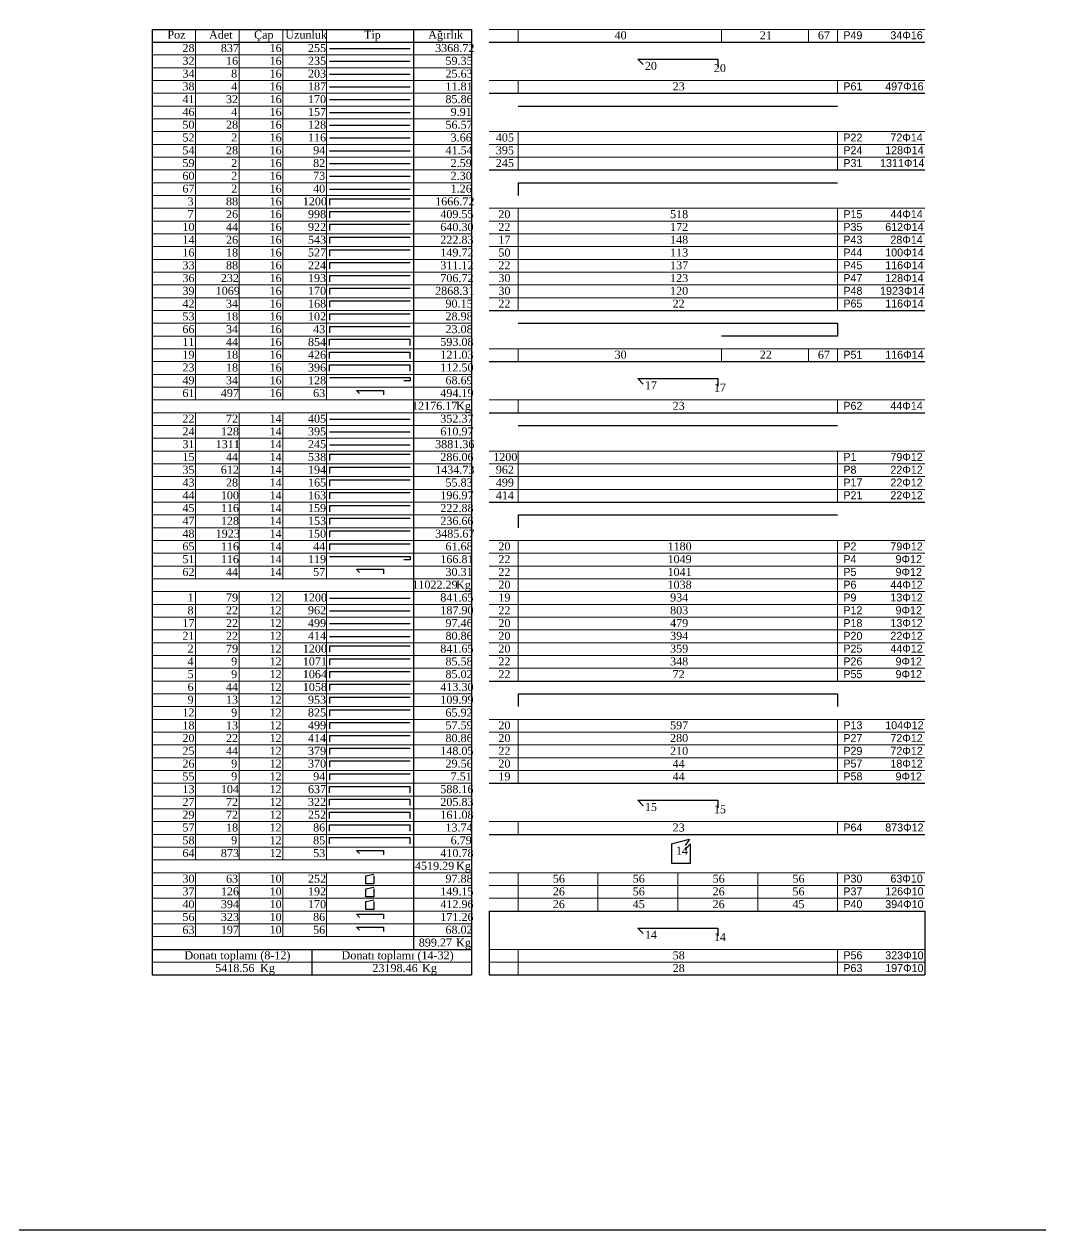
# Model space of a CAD drawing. Header units: metres. Extents: x 419734 to 420376, y 4564732 to 4565123.
# Drawn here: x 419830.87 to 419856.28, y 4564978.77 to 4565008.91 of the extents above; entities that cross this region are included whole.
import ezdxf

# ---------------------------------------------------------------- set-up
doc = ezdxf.new("R2010")
doc.units = ezdxf.units.M
doc.layers.add('SW_FINESTRE_INV', color=60, linetype='Continuous', plot=False)
doc.layers.add('SW_REINFORCEMENT', color=7, linetype='Continuous')
doc.layers.add('SW_TXT_TESTI', color=1, linetype='Continuous')
doc.styles.add('symbol_1_18', font='symbol.ttf', dxfattribs={"height": 0.2})
doc.styles.add('times new roman_1_18', font='times.ttf', dxfattribs={"height": 0.2})

msp = doc.modelspace()

# ---------------------------------------------------------------- linework, layer by layer
at = {"linetype": 'Continuous', "lineweight": -3}
for points in [[(419834.06598, 4565008.7793), (419842.05198, 4565008.7793)], [(419834.06598, 4565008.7793), (419834.06598, 4564985.14074)], [(419840.59998, 4565008.7793), (419840.59998, 4564985.77962)], [(419842.05198, 4565008.7793), (419842.05198, 4564985.14074)], [(419834.06598, 4565008.45986), (419842.05198, 4565008.45986)], [(419842.48758, 4565008.45986), (419853.37758, 4565008.45986)], [(419842.48758, 4565007.1821), (419853.37758, 4565007.1821)], [(419842.48758, 4565005.26546), (419853.37758, 4565005.26546)], [(419842.48758, 4565001.75162), (419853.37758, 4565001.75162)], [(419842.48758, 4565000.47386), (419853.37758, 4565000.47386)], [(419842.48758, 4564999.1961), (419853.37758, 4564999.1961)], [(419842.48758, 4564996.96002), (419853.37758, 4564996.96002)], [(419842.48758, 4564992.48786), (419853.37758, 4564992.48786)], [(419842.48758, 4564989.93234), (419853.37758, 4564989.93234)], [(419842.48758, 4564988.65458), (419853.37758, 4564988.65458)], [(419842.48758, 4564986.73794), (419853.37758, 4564986.73794)], [(419842.48758, 4564986.73794), (419842.48758, 4564985.14074)], [(419853.37758, 4564986.73794), (419853.37758, 4564985.14074)], [(419834.06598, 4564985.77962), (419842.05198, 4564985.77962)], [(419838.05898, 4564985.77962), (419838.05898, 4564985.14074)], [(419834.06598, 4564985.14074), (419842.05198, 4564985.14074)], [(419842.48758, 4564985.14074), (419853.37758, 4564985.14074)]]:
    msp.add_lwpolyline(points, dxfattribs=at)
at = {"color": 1, "linetype": 'Continuous', "lineweight": 5}
for points in [[(419835.15498, 4565008.7793), (419835.15498, 4564999.51554)], [(419836.24398, 4565008.7793), (419836.24398, 4564999.51554)], [(419837.33298, 4565008.7793), (419837.33298, 4564999.51554)], [(419838.42198, 4565008.7793), (419838.42198, 4564999.51554)], [(419842.48758, 4565008.7793), (419853.37758, 4565008.7793)], [(419843.21358, 4565008.7793), (419843.21358, 4565008.45986)], [(419848.29558, 4565008.7793), (419848.29558, 4565008.45986)], [(419850.47358, 4565008.7793), (419850.47358, 4565008.45986)], [(419851.19958, 4565008.7793), (419851.19958, 4565008.45986)], [(419834.06598, 4565008.14042), (419842.05198, 4565008.14042)], [(419834.06598, 4565007.82098), (419842.05198, 4565007.82098)], [(419834.06598, 4565007.50154), (419842.05198, 4565007.50154)], [(419842.48758, 4565007.50154), (419853.37758, 4565007.50154)], [(419843.21358, 4565007.50154), (419843.21358, 4565007.1821)], [(419851.19958, 4565007.50154), (419851.19958, 4565007.1821)], [(419834.06598, 4565007.1821), (419842.05198, 4565007.1821)], [(419834.06598, 4565006.86266), (419842.05198, 4565006.86266)], [(419834.06598, 4565006.54322), (419842.05198, 4565006.54322)], [(419834.06598, 4565006.22378), (419842.05198, 4565006.22378)], [(419842.48758, 4565006.22378), (419853.37758, 4565006.22378)], [(419843.21358, 4565006.22378), (419843.21358, 4565005.26546)], [(419851.19958, 4565006.22378), (419851.19958, 4565005.26546)], [(419834.06598, 4565005.90434), (419842.05198, 4565005.90434)], [(419842.48758, 4565005.90434), (419853.37758, 4565005.90434)], [(419834.06598, 4565005.5849), (419842.05198, 4565005.5849)], [(419842.48758, 4565005.5849), (419853.37758, 4565005.5849)], [(419834.06598, 4565005.26546), (419842.05198, 4565005.26546)], [(419834.06598, 4565004.94602), (419842.05198, 4565004.94602)], [(419834.06598, 4565004.62658), (419842.05198, 4565004.62658)], [(419834.06598, 4565004.30714), (419842.05198, 4565004.30714)], [(419842.48758, 4565004.30714), (419853.37758, 4565004.30714)], [(419843.21358, 4565004.30714), (419843.21358, 4565001.75162)], [(419851.19958, 4565004.30714), (419851.19958, 4565001.75162)], [(419834.06598, 4565003.9877), (419842.05198, 4565003.9877)], [(419842.48758, 4565003.9877), (419853.37758, 4565003.9877)], [(419834.06598, 4565003.66826), (419842.05198, 4565003.66826)], [(419842.48758, 4565003.66826), (419853.37758, 4565003.66826)], [(419834.06598, 4565003.34882), (419842.05198, 4565003.34882)], [(419842.48758, 4565003.34882), (419853.37758, 4565003.34882)], [(419834.06598, 4565003.02938), (419842.05198, 4565003.02938)], [(419842.48758, 4565003.02938), (419853.37758, 4565003.02938)], [(419834.06598, 4565002.70994), (419842.05198, 4565002.70994)], [(419842.48758, 4565002.70994), (419853.37758, 4565002.70994)], [(419834.06598, 4565002.3905), (419842.05198, 4565002.3905)], [(419842.48758, 4565002.3905), (419853.37758, 4565002.3905)], [(419834.06598, 4565002.07106), (419842.05198, 4565002.07106)], [(419842.48758, 4565002.07106), (419853.37758, 4565002.07106)], [(419834.06598, 4565001.75162), (419842.05198, 4565001.75162)], [(419834.06598, 4565001.43218), (419842.05198, 4565001.43218)], [(419834.06598, 4565001.11274), (419842.05198, 4565001.11274)], [(419834.06598, 4565000.7933), (419842.05198, 4565000.7933)], [(419842.48758, 4565000.7933), (419853.37758, 4565000.7933)], [(419843.21358, 4565000.7933), (419843.21358, 4565000.47386)], [(419848.29558, 4565000.7933), (419848.29558, 4565000.47386)], [(419850.47358, 4565000.7933), (419850.47358, 4565000.47386)], [(419851.19958, 4565000.7933), (419851.19958, 4565000.47386)], [(419834.06598, 4565000.47386), (419842.05198, 4565000.47386)], [(419834.06598, 4565000.15442), (419842.05198, 4565000.15442)], [(419834.06598, 4564999.83498), (419842.05198, 4564999.83498)], [(419834.06598, 4564999.51554), (419842.05198, 4564999.51554)], [(419842.48758, 4564999.51554), (419853.37758, 4564999.51554)], [(419843.21358, 4564999.51554), (419843.21358, 4564999.1961)], [(419851.19958, 4564999.51554), (419851.19958, 4564999.1961)], [(419834.06598, 4564999.1961), (419842.05198, 4564999.1961)], [(419835.15498, 4564999.1961), (419835.15498, 4564995.04338)], [(419836.24398, 4564999.1961), (419836.24398, 4564995.04338)], [(419837.33298, 4564999.1961), (419837.33298, 4564995.04338)], [(419838.42198, 4564999.1961), (419838.42198, 4564995.04338)], [(419834.06598, 4564998.87666), (419842.05198, 4564998.87666)], [(419834.06598, 4564998.55722), (419842.05198, 4564998.55722)], [(419834.06598, 4564998.23778), (419842.05198, 4564998.23778)], [(419842.48758, 4564998.23778), (419853.37758, 4564998.23778)], [(419843.21358, 4564998.23778), (419843.21358, 4564996.96002)], [(419851.19958, 4564998.23778), (419851.19958, 4564996.96002)], [(419834.06598, 4564997.91834), (419842.05198, 4564997.91834)], [(419842.48758, 4564997.91834), (419853.37758, 4564997.91834)], [(419834.06598, 4564997.5989), (419842.05198, 4564997.5989)], [(419842.48758, 4564997.5989), (419853.37758, 4564997.5989)], [(419834.06598, 4564997.27946), (419842.05198, 4564997.27946)], [(419842.48758, 4564997.27946), (419853.37758, 4564997.27946)], [(419834.06598, 4564996.96002), (419842.05198, 4564996.96002)], [(419834.06598, 4564996.64058), (419842.05198, 4564996.64058)], [(419834.06598, 4564996.32114), (419842.05198, 4564996.32114)], [(419834.06598, 4564996.0017), (419842.05198, 4564996.0017)], [(419842.48758, 4564996.0017), (419853.37758, 4564996.0017)], [(419843.21358, 4564996.0017), (419843.21358, 4564992.48786)], [(419851.19958, 4564996.0017), (419851.19958, 4564992.48786)], [(419834.06598, 4564995.68226), (419842.05198, 4564995.68226)], [(419842.48758, 4564995.68226), (419853.37758, 4564995.68226)], [(419834.06598, 4564995.36282), (419842.05198, 4564995.36282)], [(419842.48758, 4564995.36282), (419853.37758, 4564995.36282)], [(419834.06598, 4564995.04338), (419842.05198, 4564995.04338)], [(419842.48758, 4564995.04338), (419853.37758, 4564995.04338)], [(419834.06598, 4564994.72394), (419842.05198, 4564994.72394)], [(419835.15498, 4564994.72394), (419835.15498, 4564988.0157)], [(419836.24398, 4564994.72394), (419836.24398, 4564988.0157)], [(419837.33298, 4564994.72394), (419837.33298, 4564988.0157)], [(419838.42198, 4564994.72394), (419838.42198, 4564988.0157)], [(419842.48758, 4564994.72394), (419853.37758, 4564994.72394)], [(419834.06598, 4564994.4045), (419842.05198, 4564994.4045)], [(419842.48758, 4564994.4045), (419853.37758, 4564994.4045)], [(419834.06598, 4564994.08506), (419842.05198, 4564994.08506)], [(419842.48758, 4564994.08506), (419853.37758, 4564994.08506)], [(419834.06598, 4564993.76562), (419842.05198, 4564993.76562)], [(419842.48758, 4564993.76562), (419853.37758, 4564993.76562)], [(419834.06598, 4564993.44618), (419842.05198, 4564993.44618)], [(419842.48758, 4564993.44618), (419853.37758, 4564993.44618)], [(419834.06598, 4564993.12674), (419842.05198, 4564993.12674)], [(419842.48758, 4564993.12674), (419853.37758, 4564993.12674)], [(419834.06598, 4564992.8073), (419842.05198, 4564992.8073)], [(419842.48758, 4564992.8073), (419853.37758, 4564992.8073)], [(419834.06598, 4564992.48786), (419842.05198, 4564992.48786)], [(419834.06598, 4564992.16842), (419842.05198, 4564992.16842)], [(419834.06598, 4564991.84898), (419842.05198, 4564991.84898)], [(419834.06598, 4564991.52954), (419842.05198, 4564991.52954)], [(419842.48758, 4564991.52954), (419853.37758, 4564991.52954)], [(419843.21358, 4564991.52954), (419843.21358, 4564989.93234)], [(419851.19958, 4564991.52954), (419851.19958, 4564989.93234)], [(419834.06598, 4564991.2101), (419842.05198, 4564991.2101)], [(419842.48758, 4564991.2101), (419853.37758, 4564991.2101)], [(419834.06598, 4564990.89066), (419842.05198, 4564990.89066)], [(419842.48758, 4564990.89066), (419853.37758, 4564990.89066)], [(419834.06598, 4564990.57122), (419842.05198, 4564990.57122)], [(419842.48758, 4564990.57122), (419853.37758, 4564990.57122)], [(419834.06598, 4564990.25178), (419842.05198, 4564990.25178)], [(419842.48758, 4564990.25178), (419853.37758, 4564990.25178)], [(419834.06598, 4564989.93234), (419842.05198, 4564989.93234)], [(419834.06598, 4564989.6129), (419842.05198, 4564989.6129)], [(419834.06598, 4564989.29346), (419842.05198, 4564989.29346)], [(419834.06598, 4564988.97402), (419842.05198, 4564988.97402)], [(419842.48758, 4564988.97402), (419853.37758, 4564988.97402)], [(419843.21358, 4564988.97402), (419843.21358, 4564988.65458)], [(419851.19958, 4564988.97402), (419851.19958, 4564988.65458)], [(419834.06598, 4564988.65458), (419842.05198, 4564988.65458)], [(419834.06598, 4564988.33514), (419842.05198, 4564988.33514)], [(419834.06598, 4564988.0157), (419842.05198, 4564988.0157)], [(419834.06598, 4564987.69626), (419842.05198, 4564987.69626)], [(419835.15498, 4564987.69626), (419835.15498, 4564986.09906)], [(419836.24398, 4564987.69626), (419836.24398, 4564986.09906)], [(419837.33298, 4564987.69626), (419837.33298, 4564986.09906)], [(419838.42198, 4564987.69626), (419838.42198, 4564986.09906)], [(419842.48758, 4564987.69626), (419853.37758, 4564987.69626)], [(419843.21358, 4564987.69626), (419843.21358, 4564986.73794)], [(419845.21008, 4564987.69626), (419845.21008, 4564986.73794)], [(419847.20658, 4564987.69626), (419847.20658, 4564986.73794)], [(419849.20308, 4564987.69626), (419849.20308, 4564986.73794)], [(419851.19958, 4564987.69626), (419851.19958, 4564986.73794)], [(419834.06598, 4564987.37682), (419842.05198, 4564987.37682)], [(419842.48758, 4564987.37682), (419853.37758, 4564987.37682)], [(419834.06598, 4564987.05738), (419842.05198, 4564987.05738)], [(419842.48758, 4564987.05738), (419853.37758, 4564987.05738)], [(419834.06598, 4564986.73794), (419842.05198, 4564986.73794)], [(419834.06598, 4564986.4185), (419842.05198, 4564986.4185)], [(419834.06598, 4564986.09906), (419842.05198, 4564986.09906)], [(419842.48758, 4564985.77962), (419853.37758, 4564985.77962)], [(419843.21358, 4564985.77962), (419843.21358, 4564985.14074)], [(419851.19958, 4564985.77962), (419851.19958, 4564985.14074)], [(419834.06598, 4564985.46018), (419842.05198, 4564985.46018)], [(419842.48758, 4564985.46018), (419853.37758, 4564985.46018)]]:
    msp.add_lwpolyline(points, dxfattribs=at)
at = {"layer": 'SW_FINESTRE_INV', "color": 6}
msp.add_lwpolyline([(420099.1896, 4565062.86785), (419806.43123, 4565062.86785), (419806.43123, 4564978.76785), (420099.1896, 4564978.76785)], dxfattribs=at)
at = {"layer": 'SW_REINFORCEMENT', "color": 7, "ltscale": 0.05, "flags": 128}
for points in [[(419838.50184, 4565008.30014), (419840.52012, 4565008.30014)], [(419838.50184, 4565007.9807), (419840.52012, 4565007.9807)], [(419846.20833, 4565008.03394), (419848.20483, 4565008.03394)], [(419846.20833, 4565008.03394), (419846.34386, 4565007.89841)], [(419848.20483, 4565008.03394), (419848.20483, 4565007.84227)], [(419838.50184, 4565007.66126), (419840.52012, 4565007.66126)], [(419838.50184, 4565007.34182), (419840.52012, 4565007.34182)], [(419838.50184, 4565007.02238), (419840.52012, 4565007.02238)], [(419838.50184, 4565006.70294), (419840.52012, 4565006.70294)], [(419843.21358, 4565006.86266), (419851.19958, 4565006.86266)], [(419838.50184, 4565006.3835), (419840.52012, 4565006.3835)], [(419838.50184, 4565006.06406), (419840.52012, 4565006.06406)], [(419838.50184, 4565005.74462), (419840.52012, 4565005.74462)], [(419838.50184, 4565005.42518), (419840.52012, 4565005.42518)], [(419838.50184, 4565005.10574), (419840.52012, 4565005.10574)], [(419843.21358, 4565004.94602), (419851.19958, 4565004.94602)], [(419843.21358, 4565004.94602), (419843.21358, 4565004.62658)], [(419838.50184, 4565004.7863), (419840.52012, 4565004.7863)], [(419838.50184, 4565004.54672), (419840.52012, 4565004.54672)], [(419838.50184, 4565004.54672), (419838.50184, 4565004.387)], [(419838.50184, 4565004.22728), (419840.52012, 4565004.22728)], [(419838.50184, 4565004.22728), (419838.50184, 4565004.06756)], [(419838.50184, 4565003.90784), (419840.52012, 4565003.90784)], [(419838.50184, 4565003.90784), (419838.50184, 4565003.74812)], [(419838.50184, 4565003.5884), (419840.52012, 4565003.5884)], [(419838.50184, 4565003.5884), (419838.50184, 4565003.42868)], [(419838.50184, 4565003.26896), (419840.52012, 4565003.26896)], [(419838.50184, 4565003.26896), (419838.50184, 4565003.10924)], [(419838.50184, 4565002.94952), (419840.52012, 4565002.94952)], [(419838.50184, 4565002.94952), (419838.50184, 4565002.7898)], [(419838.50184, 4565002.63008), (419840.52012, 4565002.63008)], [(419838.50184, 4565002.63008), (419838.50184, 4565002.47036)], [(419838.50184, 4565002.31064), (419840.52012, 4565002.31064)], [(419838.50184, 4565002.31064), (419838.50184, 4565002.15092)], [(419838.50184, 4565001.9912), (419840.52012, 4565001.9912)], [(419838.50184, 4565001.9912), (419838.50184, 4565001.83148)], [(419838.50184, 4565001.67176), (419840.52012, 4565001.67176)], [(419838.50184, 4565001.67176), (419838.50184, 4565001.51204)], [(419838.50184, 4565001.35232), (419840.52012, 4565001.35232)], [(419838.50184, 4565001.35232), (419838.50184, 4565001.1926)], [(419843.21358, 4565001.43218), (419851.19958, 4565001.43218)], [(419851.19958, 4565001.43218), (419851.19958, 4565001.11274)], [(419838.50184, 4565001.03288), (419840.52012, 4565001.03288)], [(419838.50184, 4565000.87316), (419838.50184, 4565001.03288)], [(419840.52012, 4565000.87316), (419840.52012, 4565001.03288)], [(419851.19958, 4565001.11274), (419848.29558, 4565001.11274)], [(419838.50184, 4565000.71344), (419840.52012, 4565000.71344)], [(419838.50184, 4565000.55372), (419838.50184, 4565000.71344)], [(419840.52012, 4565000.55372), (419840.52012, 4565000.71344)], [(419838.50184, 4565000.394), (419840.52012, 4565000.394)], [(419838.50184, 4565000.23428), (419838.50184, 4565000.394)], [(419840.52012, 4565000.23428), (419840.52012, 4565000.394)], [(419838.50184, 4565000.07456), (419840.52012, 4565000.07456)], [(419840.52012, 4564999.9947), (419840.3604, 4564999.9947)], [(419840.52012, 4565000.07456), (419840.52012, 4564999.9947)], [(419846.20833, 4565000.04794), (419848.20483, 4565000.04794)], [(419846.20833, 4565000.04794), (419846.34386, 4564999.91241)], [(419848.20483, 4565000.04794), (419848.20483, 4564999.85627)], [(419839.1746, 4564999.75512), (419839.84736, 4564999.75512)], [(419839.1746, 4564999.75512), (419839.25446, 4564999.67526)], [(419839.84736, 4564999.75512), (419839.84736, 4564999.64252)], [(419838.50184, 4564999.03638), (419840.52012, 4564999.03638)], [(419843.21358, 4564998.87666), (419851.19958, 4564998.87666)], [(419838.50184, 4564998.71694), (419840.52012, 4564998.71694)], [(419838.50184, 4564998.3975), (419840.52012, 4564998.3975)], [(419838.50184, 4564998.15792), (419840.52012, 4564998.15792)], [(419838.50184, 4564998.15792), (419838.50184, 4564997.9982)], [(419838.50184, 4564997.83848), (419840.52012, 4564997.83848)], [(419838.50184, 4564997.83848), (419838.50184, 4564997.67876)], [(419838.50184, 4564997.51904), (419840.52012, 4564997.51904)], [(419838.50184, 4564997.51904), (419838.50184, 4564997.35932)], [(419838.50184, 4564997.1996), (419840.52012, 4564997.1996)], [(419838.50184, 4564997.1996), (419838.50184, 4564997.03988)], [(419838.50184, 4564996.88016), (419840.52012, 4564996.88016)], [(419838.50184, 4564996.88016), (419838.50184, 4564996.72044)], [(419838.50184, 4564996.56072), (419840.52012, 4564996.56072)], [(419838.50184, 4564996.56072), (419838.50184, 4564996.401)], [(419843.21358, 4564996.64058), (419851.19958, 4564996.64058)], [(419843.21358, 4564996.64058), (419843.21358, 4564996.32114)], [(419838.50184, 4564996.24128), (419840.52012, 4564996.24128)], [(419838.50184, 4564996.24128), (419838.50184, 4564996.08156)], [(419838.50184, 4564995.92184), (419840.52012, 4564995.92184)], [(419838.50184, 4564995.92184), (419838.50184, 4564995.76212)], [(419838.50184, 4564995.6024), (419840.52012, 4564995.6024)], [(419840.52012, 4564995.52254), (419840.3604, 4564995.52254)], [(419840.52012, 4564995.6024), (419840.52012, 4564995.52254)], [(419839.1746, 4564995.28296), (419839.84736, 4564995.28296)], [(419839.1746, 4564995.28296), (419839.25446, 4564995.2031)], [(419839.84736, 4564995.28296), (419839.84736, 4564995.17036)], [(419838.50184, 4564994.56422), (419840.52012, 4564994.56422)], [(419838.50184, 4564994.24478), (419840.52012, 4564994.24478)], [(419838.50184, 4564993.92534), (419840.52012, 4564993.92534)], [(419838.50184, 4564993.6059), (419840.52012, 4564993.6059)], [(419838.50184, 4564993.36632), (419840.52012, 4564993.36632)], [(419838.50184, 4564993.36632), (419838.50184, 4564993.2066)], [(419838.50184, 4564993.04688), (419840.52012, 4564993.04688)], [(419838.50184, 4564993.04688), (419838.50184, 4564992.88716)], [(419838.50184, 4564992.72744), (419840.52012, 4564992.72744)], [(419838.50184, 4564992.72744), (419838.50184, 4564992.56772)], [(419838.50184, 4564992.408), (419840.52012, 4564992.408)], [(419838.50184, 4564992.408), (419838.50184, 4564992.24828)], [(419843.21358, 4564992.16842), (419851.19958, 4564992.16842)], [(419843.21358, 4564992.16842), (419843.21358, 4564991.84898)], [(419851.19958, 4564992.16842), (419851.19958, 4564991.84898)], [(419838.50184, 4564992.08856), (419840.52012, 4564992.08856)], [(419838.50184, 4564992.08856), (419838.50184, 4564991.92884)], [(419838.50184, 4564991.76912), (419840.52012, 4564991.76912)], [(419838.50184, 4564991.76912), (419838.50184, 4564991.6094)], [(419838.50184, 4564991.44968), (419840.52012, 4564991.44968)], [(419838.50184, 4564991.44968), (419838.50184, 4564991.28996)], [(419838.50184, 4564991.13024), (419840.52012, 4564991.13024)], [(419838.50184, 4564991.13024), (419838.50184, 4564990.97052)], [(419838.50184, 4564990.8108), (419840.52012, 4564990.8108)], [(419838.50184, 4564990.8108), (419838.50184, 4564990.65108)], [(419838.50184, 4564990.49136), (419840.52012, 4564990.49136)], [(419838.50184, 4564990.49136), (419838.50184, 4564990.33164)], [(419838.50184, 4564990.17192), (419840.52012, 4564990.17192)], [(419838.50184, 4564990.17192), (419838.50184, 4564990.0122)], [(419838.50184, 4564989.85248), (419840.52012, 4564989.85248)], [(419838.50184, 4564989.69276), (419838.50184, 4564989.85248)], [(419840.52012, 4564989.69276), (419840.52012, 4564989.85248)], [(419838.50184, 4564989.53304), (419840.52012, 4564989.53304)], [(419838.50184, 4564989.37332), (419838.50184, 4564989.53304)], [(419840.52012, 4564989.37332), (419840.52012, 4564989.53304)], [(419846.20833, 4564989.50642), (419848.20483, 4564989.50642)], [(419846.20833, 4564989.50642), (419846.34386, 4564989.37089)], [(419848.20483, 4564989.50642), (419848.20483, 4564989.31475)], [(419838.50184, 4564989.2136), (419840.52012, 4564989.2136)], [(419838.50184, 4564989.05388), (419838.50184, 4564989.2136)], [(419840.52012, 4564989.05388), (419840.52012, 4564989.2136)], [(419838.50184, 4564988.89416), (419840.52012, 4564988.89416)], [(419838.50184, 4564988.73444), (419838.50184, 4564988.89416)], [(419840.52012, 4564988.73444), (419840.52012, 4564988.89416)], [(419838.50184, 4564988.57472), (419840.52012, 4564988.57472)], [(419838.50184, 4564988.415), (419838.50184, 4564988.57472)], [(419840.52012, 4564988.415), (419840.52012, 4564988.57472)], [(419847.04686, 4564988.415), (419847.50206, 4564988.53479)], [(419847.50206, 4564988.53479), (419847.39213, 4564988.37779)], [(419839.1746, 4564988.25528), (419839.84736, 4564988.25528)], [(419839.1746, 4564988.25528), (419839.25446, 4564988.17542)], [(419839.84736, 4564988.25528), (419839.84736, 4564988.14268)], [(419847.04686, 4564988.415), (419847.04686, 4564987.93584)], [(419847.52602, 4564988.415), (419847.3905, 4564988.27947)], [(419847.52602, 4564987.93584), (419847.52602, 4564988.415)], [(419847.04686, 4564987.93584), (419847.52602, 4564987.93584)], [(419839.41116, 4564987.6164), (419839.60582, 4564987.65633)], [(419839.41116, 4564987.41675), (419839.41116, 4564987.6164)], [(419839.61081, 4564987.6164), (419839.61081, 4564987.41675)], [(419839.61081, 4564987.41675), (419839.41116, 4564987.41675)], [(419839.41116, 4564987.29696), (419839.60582, 4564987.33689)], [(419839.41116, 4564987.09731), (419839.41116, 4564987.29696)], [(419839.61081, 4564987.09731), (419839.41116, 4564987.09731)], [(419839.41116, 4564986.97752), (419839.60582, 4564987.01745)], [(419839.61081, 4564987.29696), (419839.61081, 4564987.09731)], [(419839.41116, 4564986.77787), (419839.41116, 4564986.97752)], [(419839.61081, 4564986.77787), (419839.41116, 4564986.77787)], [(419839.61081, 4564986.97752), (419839.61081, 4564986.77787)], [(419839.1746, 4564986.65808), (419839.84736, 4564986.65808)], [(419839.1746, 4564986.65808), (419839.25446, 4564986.57822)], [(419839.84736, 4564986.65808), (419839.84736, 4564986.54548)], [(419839.1746, 4564986.33864), (419839.84736, 4564986.33864)], [(419839.1746, 4564986.33864), (419839.25446, 4564986.25878)], [(419839.84736, 4564986.33864), (419839.84736, 4564986.22604)], [(419846.20833, 4564986.31202), (419848.20483, 4564986.31202)], [(419846.20833, 4564986.31202), (419846.34386, 4564986.17649)], [(419848.20483, 4564986.31202), (419848.20483, 4564986.12035)]]:
    msp.add_lwpolyline(points, dxfattribs=at)

# ---------------------------------------------------------------- texts
at = {"layer": 'SW_TXT_TESTI', "linetype": 'Continuous', "lineweight": 5, "style": 'times new roman_1_18'}
for s, p in [('Poz', (419834.44948, 4565008.54698)), ('Adet', (419835.49083, 4565008.54698)), ('Çap', (419836.6156, 4565008.54698)), ('Uzunluk', (419837.39712, 4565008.54698)), ('Tip', (419839.36186, 4565008.54698)), ('Ağırlık', (419840.96809, 4565008.54698)), ('28', (419834.82459, 4565008.21302)), ('837', (419835.78469, 4565008.21302)), ('16', (419837.00259, 4565008.21302)), ('255', (419837.96269, 4565008.21302)), ('3368.72', (419841.14155, 4565008.21302)), ('32', (419834.82459, 4565007.89358)), ('16', (419835.91359, 4565007.89358)), ('16', (419837.00259, 4565007.89358)), ('235', (419837.96269, 4565007.89358)), ('59.35', (419841.39934, 4565007.89358)), ('34', (419834.82459, 4565007.57414)), ('8', (419836.04248, 4565007.57414)), ('16', (419837.00259, 4565007.57414)), ('203', (419837.96269, 4565007.57414)), ('25.63', (419841.39934, 4565007.57414)), ('38', (419834.82459, 4565007.2547)), ('4', (419836.04248, 4565007.2547)), ('16', (419837.00259, 4565007.2547)), ('187', (419837.96269, 4565007.2547)), ('11.81', (419841.39934, 4565007.2547)), ('41', (419834.82459, 4565006.93526)), ('32', (419835.91359, 4565006.93526)), ('16', (419837.00259, 4565006.93526)), ('170', (419837.96269, 4565006.93526)), ('85.86', (419841.39934, 4565006.93526)), ('46', (419834.82459, 4565006.61582)), ('4', (419836.04248, 4565006.61582)), ('16', (419837.00259, 4565006.61582)), ('157', (419837.96269, 4565006.61582)), ('9.91', (419841.52824, 4565006.61582)), ('50', (419834.82459, 4565006.29638)), ('28', (419835.91359, 4565006.29638)), ('16', (419837.00259, 4565006.29638)), ('128', (419837.96269, 4565006.29638)), ('56.57', (419841.39934, 4565006.29638)), ('52', (419834.82459, 4565005.97694)), ('2', (419836.04248, 4565005.97694)), ('16', (419837.00259, 4565005.97694)), ('116', (419837.96269, 4565005.97694)), ('3.66', (419841.52824, 4565005.97694)), ('54', (419834.82459, 4565005.6575)), ('28', (419835.91359, 4565005.6575)), ('16', (419837.00259, 4565005.6575)), ('94', (419838.09159, 4565005.6575)), ('41.54', (419841.39934, 4565005.6575)), ('59', (419834.82459, 4565005.33806)), ('2', (419836.04248, 4565005.33806)), ('16', (419837.00259, 4565005.33806)), ('82', (419838.09159, 4565005.33806)), ('2.59', (419841.52824, 4565005.33806)), ('60', (419834.82459, 4565005.01862)), ('2', (419836.04248, 4565005.01862)), ('16', (419837.00259, 4565005.01862)), ('73', (419838.09159, 4565005.01862)), ('2.30', (419841.52824, 4565005.01862)), ('67', (419834.82459, 4565004.69918)), ('2', (419836.04248, 4565004.69918)), ('16', (419837.00259, 4565004.69918)), ('40', (419838.09159, 4565004.69918)), ('1.26', (419841.52824, 4565004.69918)), ('3', (419834.95348, 4565004.37974)), ('88', (419835.91359, 4565004.37974)), ('16', (419837.00259, 4565004.37974)), ('1200', (419837.83379, 4565004.37974)), ('1666.72', (419841.14155, 4565004.37974)), ('7', (419834.95348, 4565004.0603)), ('26', (419835.91359, 4565004.0603)), ('16', (419837.00259, 4565004.0603)), ('998', (419837.96269, 4565004.0603)), ('409.55', (419841.27045, 4565004.0603)), ('10', (419834.82459, 4565003.74086)), ('44', (419835.91359, 4565003.74086)), ('16', (419837.00259, 4565003.74086)), ('922', (419837.96269, 4565003.74086)), ('640.30', (419841.27045, 4565003.74086)), ('14', (419834.82459, 4565003.42142)), ('26', (419835.91359, 4565003.42142)), ('16', (419837.00259, 4565003.42142)), ('543', (419837.96269, 4565003.42142)), ('222.83', (419841.27045, 4565003.42142)), ('16', (419834.82459, 4565003.10198)), ('18', (419835.91359, 4565003.10198)), ('16', (419837.00259, 4565003.10198)), ('527', (419837.96269, 4565003.10198)), ('149.72', (419841.27045, 4565003.10198)), ('33', (419834.82459, 4565002.78254)), ('88', (419835.91359, 4565002.78254)), ('16', (419837.00259, 4565002.78254)), ('224', (419837.96269, 4565002.78254)), ('311.12', (419841.27045, 4565002.78254)), ('36', (419834.82459, 4565002.4631)), ('232', (419835.78469, 4565002.4631)), ('16', (419837.00259, 4565002.4631)), ('193', (419837.96269, 4565002.4631)), ('706.72', (419841.27045, 4565002.4631)), ('39', (419834.82459, 4565002.14366)), ('1069', (419835.65579, 4565002.14366)), ('16', (419837.00259, 4565002.14366)), ('170', (419837.96269, 4565002.14366)), ('2868.31', (419841.14155, 4565002.14366)), ('42', (419834.82459, 4565001.82422)), ('34', (419835.91359, 4565001.82422)), ('16', (419837.00259, 4565001.82422)), ('168', (419837.96269, 4565001.82422)), ('90.15', (419841.39934, 4565001.82422)), ('53', (419834.82459, 4565001.50478)), ('18', (419835.91359, 4565001.50478)), ('16', (419837.00259, 4565001.50478)), ('102', (419837.96269, 4565001.50478)), ('28.98', (419841.39934, 4565001.50478)), ('66', (419834.82459, 4565001.18534)), ('34', (419835.91359, 4565001.18534)), ('16', (419837.00259, 4565001.18534)), ('43', (419838.09159, 4565001.18534)), ('23.08', (419841.39934, 4565001.18534)), ('11', (419834.82459, 4565000.8659)), ('44', (419835.91359, 4565000.8659)), ('16', (419837.00259, 4565000.8659)), ('854', (419837.96269, 4565000.8659)), ('593.08', (419841.27045, 4565000.8659)), ('19', (419834.82459, 4565000.54646)), ('18', (419835.91359, 4565000.54646)), ('16', (419837.00259, 4565000.54646)), ('426', (419837.96269, 4565000.54646)), ('121.03', (419841.27045, 4565000.54646)), ('23', (419834.82459, 4565000.22702)), ('18', (419835.91359, 4565000.22702)), ('16', (419837.00259, 4565000.22702)), ('396', (419837.96269, 4565000.22702)), ('112.50', (419841.27045, 4565000.22702)), ('49', (419834.82459, 4564999.90758)), ('34', (419835.91359, 4564999.90758)), ('16', (419837.00259, 4564999.90758)), ('128', (419837.96269, 4564999.90758)), ('68.69', (419841.39934, 4564999.90758)), ('61', (419834.82459, 4564999.58814)), ('497', (419835.78469, 4564999.58814)), ('16', (419837.00259, 4564999.58814)), ('63', (419838.09159, 4564999.58814)), ('494.19', (419841.27045, 4564999.58814)), ('12176.17', (419840.56432, 4564999.2687)), ('Kg', (419841.66455, 4564999.2687)), ('22', (419834.82459, 4564998.94926)), ('72', (419835.91359, 4564998.94926)), ('14', (419837.00259, 4564998.94926)), ('405', (419837.96269, 4564998.94926)), ('352.37', (419841.27045, 4564998.94926)), ('24', (419834.82459, 4564998.62982)), ('128', (419835.78469, 4564998.62982)), ('14', (419837.00259, 4564998.62982)), ('395', (419837.96269, 4564998.62982)), ('610.97', (419841.27045, 4564998.62982)), ('31', (419834.82459, 4564998.31038)), ('1311', (419835.65579, 4564998.31038)), ('14', (419837.00259, 4564998.31038)), ('245', (419837.96269, 4564998.31038)), ('3881.36', (419841.14155, 4564998.31038)), ('15', (419834.82459, 4564997.99094)), ('44', (419835.91359, 4564997.99094)), ('14', (419837.00259, 4564997.99094)), ('538', (419837.96269, 4564997.99094)), ('286.06', (419841.27045, 4564997.99094)), ('35', (419834.82459, 4564997.6715)), ('612', (419835.78469, 4564997.6715)), ('14', (419837.00259, 4564997.6715)), ('194', (419837.96269, 4564997.6715)), ('1434.73', (419841.14155, 4564997.6715)), ('43', (419834.82459, 4564997.35206)), ('28', (419835.91359, 4564997.35206)), ('14', (419837.00259, 4564997.35206)), ('165', (419837.96269, 4564997.35206)), ('55.83', (419841.39934, 4564997.35206)), ('44', (419834.82459, 4564997.03262)), ('100', (419835.78469, 4564997.03262)), ('14', (419837.00259, 4564997.03262)), ('163', (419837.96269, 4564997.03262)), ('196.97', (419841.27045, 4564997.03262)), ('45', (419834.82459, 4564996.71318)), ('116', (419835.78469, 4564996.71318)), ('14', (419837.00259, 4564996.71318)), ('159', (419837.96269, 4564996.71318)), ('222.88', (419841.27045, 4564996.71318)), ('47', (419834.82459, 4564996.39374)), ('128', (419835.78469, 4564996.39374)), ('14', (419837.00259, 4564996.39374)), ('153', (419837.96269, 4564996.39374)), ('236.66', (419841.27045, 4564996.39374)), ('48', (419834.82459, 4564996.0743)), ('1923', (419835.65579, 4564996.0743)), ('14', (419837.00259, 4564996.0743)), ('150', (419837.96269, 4564996.0743)), ('3485.67', (419841.14155, 4564996.0743)), ('65', (419834.82459, 4564995.75486)), ('116', (419835.78469, 4564995.75486)), ('14', (419837.00259, 4564995.75486)), ('44', (419838.09159, 4564995.75486)), ('61.68', (419841.39934, 4564995.75486)), ('51', (419834.82459, 4564995.43542)), ('116', (419835.78469, 4564995.43542)), ('14', (419837.00259, 4564995.43542)), ('119', (419837.96269, 4564995.43542)), ('166.81', (419841.27045, 4564995.43542)), ('62', (419834.82459, 4564995.11598)), ('44', (419835.91359, 4564995.11598)), ('14', (419837.00259, 4564995.11598)), ('57', (419838.09159, 4564995.11598)), ('30.31', (419841.39934, 4564995.11598)), ('11022.29', (419840.57123, 4564994.79654)), ('Kg', (419841.66455, 4564994.79654)), ('1', (419834.95348, 4564994.4771)), ('79', (419835.91359, 4564994.4771)), ('12', (419837.00259, 4564994.4771)), ('1200', (419837.83379, 4564994.4771)), ('841.65', (419841.27045, 4564994.4771)), ('8', (419834.95348, 4564994.15766)), ('22', (419835.91359, 4564994.15766)), ('12', (419837.00259, 4564994.15766)), ('962', (419837.96269, 4564994.15766)), ('187.90', (419841.27045, 4564994.15766)), ('17', (419834.82459, 4564993.83822)), ('22', (419835.91359, 4564993.83822)), ('12', (419837.00259, 4564993.83822)), ('499', (419837.96269, 4564993.83822)), ('97.46', (419841.39934, 4564993.83822)), ('21', (419834.82459, 4564993.51878)), ('22', (419835.91359, 4564993.51878)), ('12', (419837.00259, 4564993.51878)), ('414', (419837.96269, 4564993.51878)), ('80.86', (419841.39934, 4564993.51878)), ('2', (419834.95348, 4564993.19934)), ('79', (419835.91359, 4564993.19934)), ('12', (419837.00259, 4564993.19934)), ('1200', (419837.83379, 4564993.19934)), ('841.65', (419841.27045, 4564993.19934)), ('4', (419834.95348, 4564992.8799)), ('9', (419836.04248, 4564992.8799)), ('12', (419837.00259, 4564992.8799)), ('1071', (419837.83379, 4564992.8799)), ('85.58', (419841.39934, 4564992.8799)), ('5', (419834.95348, 4564992.56046)), ('9', (419836.04248, 4564992.56046)), ('12', (419837.00259, 4564992.56046)), ('1064', (419837.83379, 4564992.56046)), ('85.02', (419841.39934, 4564992.56046)), ('6', (419834.95348, 4564992.24102)), ('44', (419835.91359, 4564992.24102)), ('12', (419837.00259, 4564992.24102)), ('1058', (419837.83379, 4564992.24102)), ('413.30', (419841.27045, 4564992.24102)), ('9', (419834.95348, 4564991.92158)), ('13', (419835.91359, 4564991.92158)), ('12', (419837.00259, 4564991.92158)), ('953', (419837.96269, 4564991.92158)), ('109.99', (419841.27045, 4564991.92158)), ('12', (419834.82459, 4564991.60214)), ('9', (419836.04248, 4564991.60214)), ('12', (419837.00259, 4564991.60214)), ('825', (419837.96269, 4564991.60214)), ('65.92', (419841.39934, 4564991.60214)), ('18', (419834.82459, 4564991.2827)), ('13', (419835.91359, 4564991.2827)), ('12', (419837.00259, 4564991.2827)), ('499', (419837.96269, 4564991.2827)), ('57.59', (419841.39934, 4564991.2827)), ('20', (419834.82459, 4564990.96326)), ('22', (419835.91359, 4564990.96326)), ('12', (419837.00259, 4564990.96326)), ('414', (419837.96269, 4564990.96326)), ('80.86', (419841.39934, 4564990.96326)), ('25', (419834.82459, 4564990.64382)), ('44', (419835.91359, 4564990.64382)), ('12', (419837.00259, 4564990.64382)), ('379', (419837.96269, 4564990.64382)), ('148.05', (419841.27045, 4564990.64382)), ('26', (419834.82459, 4564990.32438)), ('9', (419836.04248, 4564990.32438)), ('12', (419837.00259, 4564990.32438)), ('370', (419837.96269, 4564990.32438)), ('29.56', (419841.39934, 4564990.32438)), ('55', (419834.82459, 4564990.00494)), ('9', (419836.04248, 4564990.00494)), ('12', (419837.00259, 4564990.00494)), ('94', (419838.09159, 4564990.00494)), ('7.51', (419841.52824, 4564990.00494)), ('13', (419834.82459, 4564989.6855)), ('104', (419835.78469, 4564989.6855)), ('12', (419837.00259, 4564989.6855)), ('637', (419837.96269, 4564989.6855)), ('588.16', (419841.27045, 4564989.6855)), ('27', (419834.82459, 4564989.36606)), ('72', (419835.91359, 4564989.36606)), ('12', (419837.00259, 4564989.36606)), ('322', (419837.96269, 4564989.36606)), ('205.83', (419841.27045, 4564989.36606)), ('29', (419834.82459, 4564989.04662)), ('72', (419835.91359, 4564989.04662)), ('12', (419837.00259, 4564989.04662)), ('252', (419837.96269, 4564989.04662)), ('161.08', (419841.27045, 4564989.04662)), ('57', (419834.82459, 4564988.72718)), ('18', (419835.91359, 4564988.72718)), ('12', (419837.00259, 4564988.72718)), ('86', (419838.09159, 4564988.72718)), ('13.74', (419841.39934, 4564988.72718)), ('58', (419834.82459, 4564988.40774)), ('9', (419836.04248, 4564988.40774)), ('12', (419837.00259, 4564988.40774)), ('85', (419838.09159, 4564988.40774)), ('6.79', (419841.52824, 4564988.40774)), ('64', (419834.82459, 4564988.0883)), ('873', (419835.78469, 4564988.0883)), ('12', (419837.00259, 4564988.0883)), ('53', (419838.09159, 4564988.0883)), ('410.78', (419841.27045, 4564988.0883)), ('4519.29', (419840.63672, 4564987.76886)), ('Kg', (419841.66455, 4564987.76886)), ('30', (419834.82459, 4564987.44942)), ('63', (419835.91359, 4564987.44942)), ('10', (419837.00259, 4564987.44942)), ('252', (419837.96269, 4564987.44942)), ('97.88', (419841.39934, 4564987.44942)), ('37', (419834.82459, 4564987.12998)), ('126', (419835.78469, 4564987.12998)), ('10', (419837.00259, 4564987.12998)), ('192', (419837.96269, 4564987.12998)), ('149.15', (419841.27045, 4564987.12998)), ('40', (419834.82459, 4564986.81054)), ('394', (419835.78469, 4564986.81054)), ('10', (419837.00259, 4564986.81054)), ('170', (419837.96269, 4564986.81054)), ('412.96', (419841.27045, 4564986.81054)), ('56', (419834.82459, 4564986.4911)), ('323', (419835.78469, 4564986.4911)), ('10', (419837.00259, 4564986.4911)), ('86', (419838.09159, 4564986.4911)), ('171.26', (419841.27045, 4564986.4911)), ('63', (419834.82459, 4564986.17166)), ('197', (419835.78469, 4564986.17166)), ('10', (419837.00259, 4564986.17166)), ('56', (419838.09159, 4564986.17166)), ('68.02', (419841.39934, 4564986.17166)), ('899.27', (419840.73159, 4564985.85222)), ('Kg', (419841.66455, 4564985.85222)), ('Donatı toplamı (8-12)', (419834.87446, 4564985.53278)), ('Donatı toplamı (14-32)', (419838.80301, 4564985.53278)), ('5418.56', (419835.64356, 4564985.21334)), ('Kg', (419836.76667, 4564985.21334)), ('23198.46', (419839.57212, 4564985.21334)), ('Kg', (419840.81595, 4564985.21334))]:
    msp.add_text(s, height=0.2, dxfattribs=at).set_placement(p)
at = {"layer": 'SW_TXT_TESTI', "linetype": 'Continuous', "lineweight": -3}
for s, style, p in [('40', 'times new roman_1_18', (419845.62568, 4565008.53246)), ('21', 'times new roman_1_18', (419849.25568, 4565008.53246)), ('67', 'times new roman_1_18', (419850.70768, 4565008.53246)), ('R49', 'symbol_1_18', (419851.34478, 4565008.53246)), ('34F16', 'symbol_1_18', (419852.52059, 4565008.53246)), ('20', 'times new roman_1_18', (419846.38271, 4565007.76773)), ('20', 'times new roman_1_18', (419848.10816, 4565007.71159)), ('23', 'times new roman_1_18', (419847.07768, 4565007.2547)), ('R61', 'symbol_1_18', (419851.34478, 4565007.2547)), ('497F16', 'symbol_1_18', (419852.3918, 4565007.2547)), ('405', 'times new roman_1_18', (419842.65724, 4565005.97694)), ('R22', 'symbol_1_18', (419851.34478, 4565005.97694)), ('72F14', 'symbol_1_18', (419852.52059, 4565005.97694)), ('395', 'times new roman_1_18', (419842.65724, 4565005.6575)), ('R24', 'symbol_1_18', (419851.34478, 4565005.6575)), ('128F14', 'symbol_1_18', (419852.3918, 4565005.6575)), ('245', 'times new roman_1_18', (419842.65724, 4565005.33806)), ('R31', 'symbol_1_18', (419851.34478, 4565005.33806)), ('1311F14', 'symbol_1_18', (419852.26301, 4565005.33806)), ('20', 'times new roman_1_18', (419842.72168, 4565004.0603)), ('518', 'times new roman_1_18', (419847.01324, 4565004.0603)), ('R15', 'symbol_1_18', (419851.34478, 4565004.0603)), ('44F14', 'symbol_1_18', (419852.52059, 4565004.0603)), ('22', 'times new roman_1_18', (419842.72168, 4565003.74086)), ('172', 'times new roman_1_18', (419847.01324, 4565003.74086)), ('R35', 'symbol_1_18', (419851.34478, 4565003.74086)), ('612F14', 'symbol_1_18', (419852.3918, 4565003.74086)), ('17', 'times new roman_1_18', (419842.72168, 4565003.42142)), ('148', 'times new roman_1_18', (419847.01324, 4565003.42142)), ('R43', 'symbol_1_18', (419851.34478, 4565003.42142)), ('28F14', 'symbol_1_18', (419852.52059, 4565003.42142)), ('50', 'times new roman_1_18', (419842.72168, 4565003.10198)), ('113', 'times new roman_1_18', (419847.01324, 4565003.10198)), ('R44', 'symbol_1_18', (419851.34478, 4565003.10198)), ('100F14', 'symbol_1_18', (419852.3918, 4565003.10198)), ('22', 'times new roman_1_18', (419842.72168, 4565002.78254)), ('137', 'times new roman_1_18', (419847.01324, 4565002.78254)), ('R45', 'symbol_1_18', (419851.34478, 4565002.78254)), ('116F14', 'symbol_1_18', (419852.3918, 4565002.78254)), ('30', 'times new roman_1_18', (419842.72168, 4565002.4631)), ('123', 'times new roman_1_18', (419847.01324, 4565002.4631)), ('R47', 'symbol_1_18', (419851.34478, 4565002.4631)), ('128F14', 'symbol_1_18', (419852.3918, 4565002.4631)), ('30', 'times new roman_1_18', (419842.72168, 4565002.14366)), ('120', 'times new roman_1_18', (419847.01324, 4565002.14366)), ('R48', 'symbol_1_18', (419851.34478, 4565002.14366)), ('1923F14', 'symbol_1_18', (419852.26301, 4565002.14366)), ('22', 'times new roman_1_18', (419842.72168, 4565001.82422)), ('22', 'times new roman_1_18', (419847.07768, 4565001.82422)), ('R65', 'symbol_1_18', (419851.34478, 4565001.82422)), ('116F14', 'symbol_1_18', (419852.3918, 4565001.82422)), ('30', 'times new roman_1_18', (419845.62568, 4565000.54646)), ('22', 'times new roman_1_18', (419849.25568, 4565000.54646)), ('67', 'times new roman_1_18', (419850.70768, 4565000.54646)), ('R51', 'symbol_1_18', (419851.34478, 4565000.54646)), ('116F14', 'symbol_1_18', (419852.3918, 4565000.54646)), ('17', 'times new roman_1_18', (419846.38271, 4564999.78173)), ('17', 'times new roman_1_18', (419848.10816, 4564999.72559)), ('23', 'times new roman_1_18', (419847.07768, 4564999.2687)), ('R62', 'symbol_1_18', (419851.34478, 4564999.2687)), ('44F14', 'symbol_1_18', (419852.52059, 4564999.2687)), ('1200', 'times new roman_1_18', (419842.59279, 4564997.99094)), ('R1', 'symbol_1_18', (419851.34478, 4564997.99094)), ('79F12', 'symbol_1_18', (419852.52059, 4564997.99094)), ('962', 'times new roman_1_18', (419842.65724, 4564997.6715)), ('R8', 'symbol_1_18', (419851.34478, 4564997.6715)), ('22F12', 'symbol_1_18', (419852.52059, 4564997.6715)), ('499', 'times new roman_1_18', (419842.65724, 4564997.35206)), ('R17', 'symbol_1_18', (419851.34478, 4564997.35206)), ('22F12', 'symbol_1_18', (419852.52059, 4564997.35206)), ('414', 'times new roman_1_18', (419842.65724, 4564997.03262)), ('R21', 'symbol_1_18', (419851.34478, 4564997.03262)), ('22F12', 'symbol_1_18', (419852.52059, 4564997.03262)), ('20', 'times new roman_1_18', (419842.72168, 4564995.75486)), ('1180', 'times new roman_1_18', (419846.94879, 4564995.75486)), ('R2', 'symbol_1_18', (419851.34478, 4564995.75486)), ('79F12', 'symbol_1_18', (419852.52059, 4564995.75486)), ('22', 'times new roman_1_18', (419842.72168, 4564995.43542)), ('1049', 'times new roman_1_18', (419846.94879, 4564995.43542)), ('R4', 'symbol_1_18', (419851.34478, 4564995.43542)), ('9F12', 'symbol_1_18', (419852.64937, 4564995.43542)), ('22', 'times new roman_1_18', (419842.72168, 4564995.11598)), ('1041', 'times new roman_1_18', (419846.94879, 4564995.11598)), ('R5', 'symbol_1_18', (419851.34478, 4564995.11598)), ('9F12', 'symbol_1_18', (419852.64937, 4564995.11598)), ('20', 'times new roman_1_18', (419842.72168, 4564994.79654)), ('1038', 'times new roman_1_18', (419846.94879, 4564994.79654)), ('R6', 'symbol_1_18', (419851.34478, 4564994.79654)), ('44F12', 'symbol_1_18', (419852.52059, 4564994.79654)), ('19', 'times new roman_1_18', (419842.72168, 4564994.4771)), ('934', 'times new roman_1_18', (419847.01324, 4564994.4771)), ('R9', 'symbol_1_18', (419851.34478, 4564994.4771)), ('13F12', 'symbol_1_18', (419852.52059, 4564994.4771)), ('22', 'times new roman_1_18', (419842.72168, 4564994.15766)), ('803', 'times new roman_1_18', (419847.01324, 4564994.15766)), ('R12', 'symbol_1_18', (419851.34478, 4564994.15766)), ('9F12', 'symbol_1_18', (419852.64937, 4564994.15766)), ('20', 'times new roman_1_18', (419842.72168, 4564993.83822)), ('479', 'times new roman_1_18', (419847.01324, 4564993.83822)), ('R18', 'symbol_1_18', (419851.34478, 4564993.83822)), ('13F12', 'symbol_1_18', (419852.52059, 4564993.83822)), ('20', 'times new roman_1_18', (419842.72168, 4564993.51878)), ('394', 'times new roman_1_18', (419847.01324, 4564993.51878)), ('R20', 'symbol_1_18', (419851.34478, 4564993.51878)), ('22F12', 'symbol_1_18', (419852.52059, 4564993.51878)), ('20', 'times new roman_1_18', (419842.72168, 4564993.19934)), ('359', 'times new roman_1_18', (419847.01324, 4564993.19934)), ('R25', 'symbol_1_18', (419851.34478, 4564993.19934)), ('44F12', 'symbol_1_18', (419852.52059, 4564993.19934)), ('22', 'times new roman_1_18', (419842.72168, 4564992.8799)), ('348', 'times new roman_1_18', (419847.01324, 4564992.8799)), ('R26', 'symbol_1_18', (419851.34478, 4564992.8799)), ('9F12', 'symbol_1_18', (419852.64937, 4564992.8799)), ('22', 'times new roman_1_18', (419842.72168, 4564992.56046)), ('72', 'times new roman_1_18', (419847.07768, 4564992.56046)), ('R55', 'symbol_1_18', (419851.34478, 4564992.56046)), ('9F12', 'symbol_1_18', (419852.64937, 4564992.56046)), ('20', 'times new roman_1_18', (419842.72168, 4564991.2827)), ('597', 'times new roman_1_18', (419847.01324, 4564991.2827)), ('R13', 'symbol_1_18', (419851.34478, 4564991.2827)), ('104F12', 'symbol_1_18', (419852.3918, 4564991.2827)), ('20', 'times new roman_1_18', (419842.72168, 4564990.96326)), ('280', 'times new roman_1_18', (419847.01324, 4564990.96326)), ('R27', 'symbol_1_18', (419851.34478, 4564990.96326)), ('72F12', 'symbol_1_18', (419852.52059, 4564990.96326)), ('22', 'times new roman_1_18', (419842.72168, 4564990.64382)), ('210', 'times new roman_1_18', (419847.01324, 4564990.64382)), ('R29', 'symbol_1_18', (419851.34478, 4564990.64382)), ('72F12', 'symbol_1_18', (419852.52059, 4564990.64382)), ('20', 'times new roman_1_18', (419842.72168, 4564990.32438)), ('44', 'times new roman_1_18', (419847.07768, 4564990.32438)), ('R57', 'symbol_1_18', (419851.34478, 4564990.32438)), ('18F12', 'symbol_1_18', (419852.52059, 4564990.32438)), ('19', 'times new roman_1_18', (419842.72168, 4564990.00494)), ('44', 'times new roman_1_18', (419847.07768, 4564990.00494)), ('R58', 'symbol_1_18', (419851.34478, 4564990.00494)), ('9F12', 'symbol_1_18', (419852.64937, 4564990.00494)), ('15', 'times new roman_1_18', (419846.38271, 4564989.24021)), ('15', 'times new roman_1_18', (419848.10816, 4564989.18407)), ('23', 'times new roman_1_18', (419847.07768, 4564988.72718)), ('R64', 'symbol_1_18', (419851.34478, 4564988.72718)), ('873F12', 'symbol_1_18', (419852.3918, 4564988.72718)), ('14', 'times new roman_1_18', (419847.1583, 4564988.14879)), ('56', 'times new roman_1_18', (419844.08293, 4564987.44942)), ('56', 'times new roman_1_18', (419846.07943, 4564987.44942)), ('56', 'times new roman_1_18', (419848.07593, 4564987.44942)), ('56', 'times new roman_1_18', (419850.07243, 4564987.44942)), ('R30', 'symbol_1_18', (419851.34478, 4564987.44942)), ('63F10', 'symbol_1_18', (419852.52059, 4564987.44942)), ('26', 'times new roman_1_18', (419844.08293, 4564987.12998)), ('56', 'times new roman_1_18', (419846.07943, 4564987.12998)), ('26', 'times new roman_1_18', (419848.07593, 4564987.12998)), ('56', 'times new roman_1_18', (419850.07243, 4564987.12998)), ('R37', 'symbol_1_18', (419851.34478, 4564987.12998)), ('126F10', 'symbol_1_18', (419852.3918, 4564987.12998)), ('26', 'times new roman_1_18', (419844.08293, 4564986.81054)), ('45', 'times new roman_1_18', (419846.07943, 4564986.81054)), ('26', 'times new roman_1_18', (419848.07593, 4564986.81054)), ('45', 'times new roman_1_18', (419850.07243, 4564986.81054)), ('R40', 'symbol_1_18', (419851.34478, 4564986.81054)), ('394F10', 'symbol_1_18', (419852.3918, 4564986.81054)), ('14', 'times new roman_1_18', (419846.38271, 4564986.04581)), ('14', 'times new roman_1_18', (419848.10816, 4564985.98967)), ('58', 'times new roman_1_18', (419847.07768, 4564985.53278)), ('R56', 'symbol_1_18', (419851.34478, 4564985.53278)), ('323F10', 'symbol_1_18', (419852.3918, 4564985.53278)), ('28', 'times new roman_1_18', (419847.07768, 4564985.21334)), ('R63', 'symbol_1_18', (419851.34478, 4564985.21334)), ('197F10', 'symbol_1_18', (419852.3918, 4564985.21334))]:
    msp.add_text(s, height=0.2, dxfattribs=dict(at, style=style)).set_placement(p)

doc.saveas('drawing.dxf')
